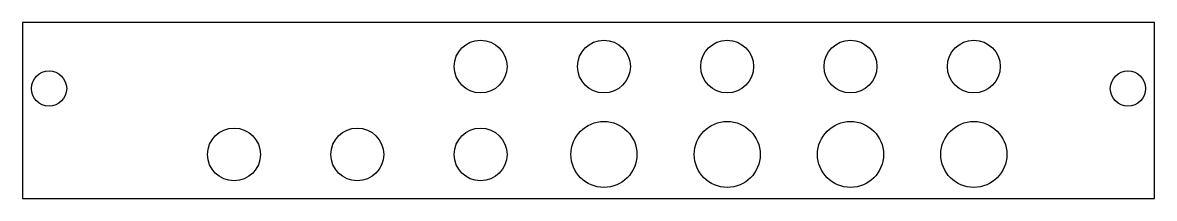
# Model space of a CAD drawing. Extents: x 0 to 128, y 0 to 20.
import ezdxf

# ---------------------------------------------------------------- set-up
doc = ezdxf.new("R2010")
doc.units = 0
doc.layers.add('20', color=7, linetype='CONTINUOUS')

msp = doc.modelspace()

# ---------------------------------------------------------------- linework, layer by layer
at = {"layer": '20'}
for p, q in [((0, 20), (0, 0)), ((128.5, 20), (0, 20)), ((128.5, 0), (128.5, 20)), ((0, 0), (128.5, 0))]:
    msp.add_line(p, q, dxfattribs=at)
for centre, radius in [((52, 15), 3), ((66, 15), 3), ((80, 15), 3), ((94, 15), 3), ((108, 15), 3), ((3, 12.5), 2), ((125.5, 12.5), 2), ((24, 5), 3), ((38, 5), 3), ((52, 5), 3), ((66, 5), 3.75), ((80, 5), 3.75), ((94, 5), 3.75), ((108, 5), 3.75)]:
    msp.add_circle(centre, radius, dxfattribs=at)

doc.saveas('drawing.dxf')
